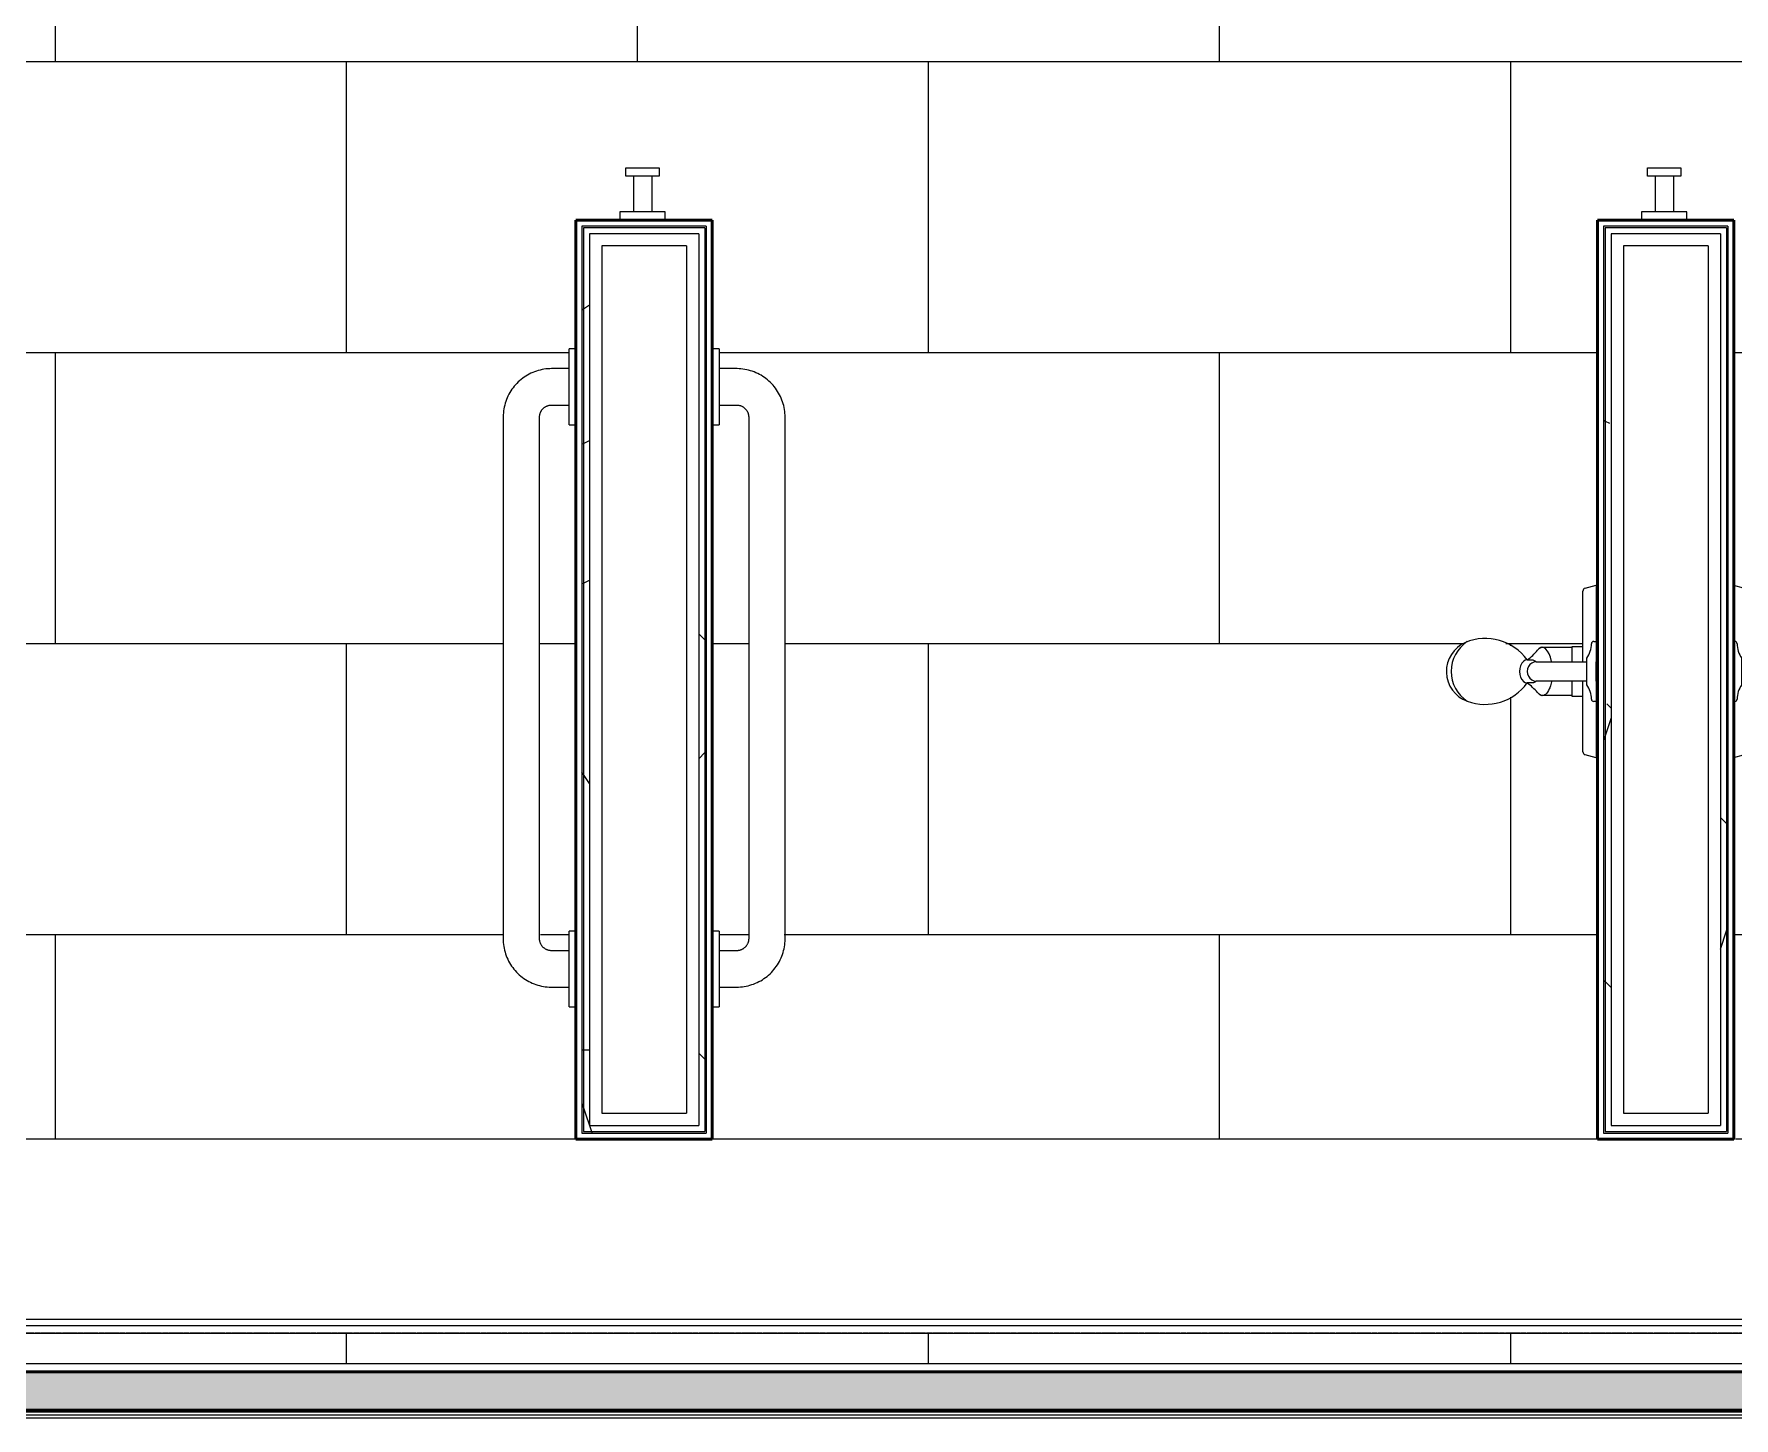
# Model space of a CAD drawing. Header units: inches. Extents: x 23906 to 26716, y -23130 to -20467.
# Drawn here: x 25578.8 to 25648.9, y -22798.8 to -22741.7 of the extents above; entities that cross this region are included whole.
import ezdxf

# ---------------------------------------------------------------- set-up
doc = ezdxf.new("R2010")
doc.units = ezdxf.units.IN
doc.header["$MEASUREMENT"] = 0
doc.linetypes.add('Grid Line 1_2_', pattern=[0.875, 0.5, -0.125, 0.125, -0.125])
for name, color, linetype, lineweight in [('A-FLOR', 192, 'Continuous', 13), ('A-FLOR-PATT', 8, 'Continuous', 13), ('A-GENM', 13, 'Continuous', 9), ('A-GLAZ-CWMG', 51, 'Continuous', 9), ('A-WALL', 113, 'Continuous', 13), ('A-WALL-PATT', 111, 'Continuous', 50), ('I-WALL', 2, 'Continuous', 13), ('L-SITE-WALL', 31, 'Continuous', 13), ('P-SANR-FIXT', 6, 'Continuous', 9), ('Q-SPCQ', 91, 'Continuous', 9), ('S-BEAM', 12, 'Continuous', 9), ('S-GRID', 1, 'Continuous', 9)]:
    doc.layers.add(name, color=color, linetype=linetype, lineweight=lineweight)
pattern_1 = [(296.565, (14.4, 8.64), (0.000499, 57.600217), [6.44, -122.358]), (33.69, (17.28, 2.88), (0.000345, 57.60007), [10.384, -197.296]), (33.69, (74.88, 2.88), (0.000345, 57.60007), [10.384, -197.296]), (33.69, (132.48, 2.88), (0.000345, 57.60007), [10.384, -197.296]), (116.565, (25.92, 8.64), (-0.000396, 57.59977), [6.44, -122.358]), (213.69, (23.04, 14.4), (0.000345, 57.60007), [10.384, -197.296]), (213.69, (80.64, 14.4), (0.000345, 57.60007), [10.384, -197.296]), (213.69, (138.24, 14.4), (0.000345, 57.60007), [10.384, -197.296]), (26.565, (37.44, 8.64), (0.0005, 57.60022), [12.88, -115.918]), (26.565, (95.04, 8.64), (0.0005, 57.60022), [12.88, -115.918]), (270, (48.96, 14.4), (57.6, 4e-15), [5.76, -51.84]), (225, (48.96, 8.64), (-4e-15, 57.599504), [8.146, -73.313]), (135, (43.2, 2.88), (4e-15, 57.599504), [8.146, -73.313]), (288.435, (25.92, 25.92), (0.000265, 57.599939), [9.107, -173.04]), (18.435, (28.8, 17.28), (0.000265, 57.59994), [9.107, -173.04]), (18.435, (86.4, 17.28), (0.000265, 57.59994), [9.107, -173.04]), (18.435, (144, 17.28), (0.000265, 57.59994), [9.107, -173.04]), (135, (37.44, 20.16), (4e-15, 57.599504), [8.146, -73.313]), (180, (31.68, 25.92), (-7e-15, -57.6), [5.76, -51.84]), (251.565, (11.52, 40.32), (-0.000265, 57.599939), [9.107, -173.04]), (315, (8.64, 31.68), (-4e-15, 57.599504), [8.146, -73.313]), (71.565, (14.4, 25.92), (-0.000265, 57.599939), [9.107, -173.04]), (135, (17.28, 34.56), (4e-15, 57.599504), [8.146, -73.313]), (225, (34.56, 40.32), (-4e-15, 57.599504), [8.146, -73.313]), (123.69, (28.8, 34.56), (0.000345, 57.600068), [10.384, -197.296]), (123.69, (86.4, 34.56), (0.000345, 57.600068), [10.384, -197.296]), (26.565, (23.04, 43.2), (0.0005, 57.60022), [6.44, -122.358]), (26.565, (80.64, 43.2), (0.0005, 57.60022), [6.44, -122.358]), (315, (28.8, 46.08), (-4e-15, 57.599504), [8.146, -73.313]), (213.69, (54.72, 54.72), (0.000345, 57.60007), [10.384, -197.296]), (213.69, (112.32, 54.72), (0.000345, 57.60007), [10.384, -197.296]), (213.69, (169.92, 54.72), (0.000345, 57.60007), [10.384, -197.296]), (296.565, (46.08, 48.96), (0.000499, 57.600217), [6.44, -122.358]), (45, (48.96, 43.2), (4e-15, 57.599504), [8.146, -73.313]), (90, (54.72, 48.96), (-57.6, 4e-15), [5.76, -51.84]), (213.69, (28.8, 57.6), (0.000345, 57.60007), [10.384, -197.296]), (213.69, (86.4, 57.6), (0.000345, 57.60007), [10.384, -197.296]), (213.69, (144, 57.6), (0.000345, 57.60007), [10.384, -197.296]), (315, (20.16, 51.84), (-4e-15, 57.599504), [4.073, -77.386]), (26.565, (23.04, 48.96), (0.0005, 57.60022), [6.44, -122.358]), (26.565, (80.64, 48.96), (0.0005, 57.60022), [6.44, -122.358]), (90, (28.8, 51.84), (-57.6, 4e-15), [5.76, -51.84]), (333.435, (5.76, 54.72), (-0.0005, 57.60022), [6.44, -122.358]), (333.435, (63.36, 54.72), (-0.0005, 57.60022), [6.44, -122.358]), (243.435, (11.52, 51.84), (0.000396, 57.59977), [6.44, -122.358]), (161.565, (8.64, 46.08), (-0.000265, 57.59994), [9.107, -173.04]), (161.565, (66.24, 46.08), (-0.000265, 57.59994), [9.107, -173.04]), (161.565, (123.84, 46.08), (-0.000265, 57.59994), [9.107, -173.04]), (45, (0, 48.96), (4e-15, 57.599504), [8.146, -73.313]), (26.565, (2.88, 0), (0.0005, 57.60022), [6.44, -122.358]), (26.565, (60.48, 0), (0.0005, 57.60022), [6.44, -122.358]), (116.565, (8.64, 2.88), (-0.000396, 57.59977), [6.44, -122.358]), (206.565, (5.76, 8.64), (0.0005, 57.60022), [6.44, -122.358]), (206.565, (63.36, 8.64), (0.0005, 57.60022), [6.44, -122.358]), (296.565, (0, 5.76), (0.000499, 57.600217), [6.44, -122.358]), (14.036, (43.2, 25.92), (0.000245, 57.59979), [11.875, -225.616]), (14.036, (100.8, 25.92), (0.000245, 57.59979), [11.875, -225.616]), (14.036, (158.4, 25.92), (0.000245, 57.59979), [11.875, -225.616]), (14.036, (216, 25.92), (0.000245, 57.59979), [11.875, -225.616]), (135, (54.72, 28.8), (4e-15, 57.599504), [8.146, -73.313]), (198.435, (48.96, 34.56), (0.000265, 57.59994), [9.107, -173.04]), (198.435, (106.56, 34.56), (0.000265, 57.59994), [9.107, -173.04]), (198.435, (164.16, 34.56), (0.000265, 57.59994), [9.107, -173.04]), (296.565, (40.32, 31.68), (0.000499, 57.600217), [6.44, -122.358]), (333.435, (2.88, 17.28), (-0.0005, 57.60022), [6.44, -122.358]), (333.435, (60.48, 17.28), (-0.0005, 57.60022), [6.44, -122.358]), (45, (8.64, 14.4), (4e-15, 57.599504), [4.073, -77.386]), (116.565, (11.52, 17.28), (-0.000396, 57.59977), [6.44, -122.358]), (225, (8.64, 23.04), (-4e-15, 57.599504), [8.146, -73.313])]

# ---------------------------------------------------------------- blocks, each defined once
blk = doc.blocks.new('817_Grab_Bars - 8170-001240-25748-Enlarged First Floor Plan _East_')
at = {"layer": 'Q-SPCQ', "color": 7}
for p, q in [((25395.89, -22754.797), (25395.609, -22754.797)), ((25395.609, -22756.359), (25395.609, -22754.797)), ((25395.609, -22755.609), (25394.89, -22755.609)), ((25395.609, -22757.922), (25395.609, -22756.359)), ((25394.89, -22757.109), (25395.609, -22757.109)), ((25392.89, -22757.609), (25392.89, -22779.109)), ((25394.39, -22779.109), (25394.39, -22757.609)), ((25395.609, -22757.922), (25395.89, -22757.922)), ((25395.89, -22778.797), (25395.609, -22778.797)), ((25395.609, -22780.359), (25395.609, -22778.797)), ((25395.609, -22779.609), (25394.89, -22779.609)), ((25395.609, -22781.922), (25395.609, -22780.359)), ((25394.89, -22781.109), (25395.609, -22781.109)), ((25395.609, -22781.922), (25395.89, -22781.922))]:
    blk.add_line(p, q, dxfattribs=at)
at = {"layer": 'Q-SPCQ', "color": 7, "flags": 128}
for points in [[(25394.89, -22755.609), (25394.81, -22755.611), (25394.73, -22755.616), (25394.651, -22755.624), (25394.572, -22755.635), (25394.493, -22755.649), (25394.415, -22755.667), (25394.338, -22755.687), (25394.261, -22755.711), (25394.186, -22755.738), (25394.111, -22755.767), (25394.038, -22755.8), (25393.967, -22755.835), (25393.896, -22755.874), (25393.828, -22755.915), (25393.761, -22755.959), (25393.696, -22756.005), (25393.633, -22756.054), (25393.571, -22756.106), (25393.512, -22756.16), (25393.456, -22756.216), (25393.401, -22756.275), (25393.349, -22756.335), (25393.299, -22756.398), (25393.252, -22756.462), (25393.207, -22756.529), (25393.165, -22756.597), (25393.126, -22756.667), (25393.09, -22756.738), (25393.057, -22756.811), (25393.026, -22756.885), (25392.999, -22756.96), (25392.974, -22757.036), (25392.953, -22757.113), (25392.934, -22757.191), (25392.919, -22757.27), (25392.907, -22757.349), (25392.898, -22757.428), (25392.893, -22757.508), (25392.89, -22757.588), (25392.89, -22757.609)], [(25394.39, -22757.609), (25394.391, -22757.589), (25394.392, -22757.569), (25394.394, -22757.55), (25394.397, -22757.53), (25394.4, -22757.51), (25394.405, -22757.491), (25394.41, -22757.471), (25394.416, -22757.452), (25394.422, -22757.433), (25394.43, -22757.415), (25394.438, -22757.396), (25394.447, -22757.379), (25394.456, -22757.361), (25394.467, -22757.344), (25394.478, -22757.327), (25394.489, -22757.311), (25394.501, -22757.295), (25394.514, -22757.28), (25394.528, -22757.265), (25394.542, -22757.251), (25394.556, -22757.237), (25394.572, -22757.224), (25394.587, -22757.212), (25394.603, -22757.2), (25394.62, -22757.189), (25394.637, -22757.178), (25394.655, -22757.168), (25394.672, -22757.159), (25394.691, -22757.151), (25394.709, -22757.143), (25394.728, -22757.137), (25394.747, -22757.13), (25394.766, -22757.125), (25394.786, -22757.121), (25394.805, -22757.117), (25394.825, -22757.114), (25394.845, -22757.112), (25394.865, -22757.11), (25394.885, -22757.109), (25394.89, -22757.109)], [(25392.89, -22779.109), (25392.892, -22779.189), (25392.897, -22779.269), (25392.905, -22779.349), (25392.916, -22779.428), (25392.93, -22779.507), (25392.948, -22779.585), (25392.968, -22779.662), (25392.992, -22779.739), (25393.018, -22779.814), (25393.048, -22779.888), (25393.081, -22779.961), (25393.116, -22780.033), (25393.155, -22780.103), (25393.196, -22780.172), (25393.24, -22780.239), (25393.286, -22780.304), (25393.335, -22780.367), (25393.387, -22780.428), (25393.441, -22780.487), (25393.497, -22780.544), (25393.555, -22780.599), (25393.616, -22780.651), (25393.679, -22780.701), (25393.743, -22780.748), (25393.81, -22780.792), (25393.878, -22780.834), (25393.948, -22780.873), (25394.019, -22780.91), (25394.092, -22780.943), (25394.166, -22780.974), (25394.241, -22781.001), (25394.317, -22781.025), (25394.394, -22781.047), (25394.472, -22781.065), (25394.55, -22781.08), (25394.629, -22781.092), (25394.709, -22781.101), (25394.789, -22781.107), (25394.869, -22781.109), (25394.89, -22781.109)], [(25394.89, -22779.609), (25394.87, -22779.609), (25394.85, -22779.608), (25394.83, -22779.606), (25394.811, -22779.603), (25394.791, -22779.599), (25394.771, -22779.595), (25394.752, -22779.59), (25394.733, -22779.584), (25394.714, -22779.577), (25394.696, -22779.57), (25394.677, -22779.562), (25394.659, -22779.553), (25394.642, -22779.543), (25394.625, -22779.533), (25394.608, -22779.522), (25394.592, -22779.51), (25394.576, -22779.498), (25394.561, -22779.485), (25394.546, -22779.472), (25394.532, -22779.458), (25394.518, -22779.443), (25394.505, -22779.428), (25394.492, -22779.412), (25394.481, -22779.396), (25394.469, -22779.38), (25394.459, -22779.363), (25394.449, -22779.345), (25394.44, -22779.327), (25394.432, -22779.309), (25394.424, -22779.291), (25394.417, -22779.272), (25394.411, -22779.253), (25394.406, -22779.234), (25394.401, -22779.214), (25394.398, -22779.194), (25394.394, -22779.175), (25394.392, -22779.155), (25394.391, -22779.135), (25394.39, -22779.115), (25394.39, -22779.109)]]:
    blk.add_lwpolyline(points, dxfattribs=at)
blk = doc.blocks.new('Robe_hook_5552 - Robe_hook_5552-134757-Enlarged First Floor Plan _East_')
at = {"layer": 'A-GENM', "color": 7}
for p, q in [((-0.937, 0), (-0.937, -0.35)), ((-0.937, -0.35), (0.938, -0.35)), ((-0.375, -1.813), (-0.375, -0.35)), ((0.375, -1.813), (0.375, -0.35)), ((0.938, -0.35), (0.938, 0)), ((-0.688, -2.163), (-0.688, -1.813)), ((-0.688, -1.813), (0.688, -1.813)), ((0.688, -1.813), (0.688, -2.163)), ((0.688, -2.163), (-0.688, -2.163))]:
    blk.add_line(p, q, dxfattribs=at)
blk = doc.blocks.new('Plate - 1_2X6-187841-Enlarged First Floor Plan _East_')
at = {"layer": 'S-BEAM', "color": 7}
for p, q in [((74.25, 0.125), (-75.063, 0.125)), ((-75.063, -0.125), (74.25, -0.125))]:
    blk.add_line(p, q, dxfattribs=at)
blk = doc.blocks.new('Shower-Unit-Zurn-Z7301-SS-MT-DV2P-HW - Z7301-SS-MT-DV2P-HW-253514-Enlarged First Floor Plan _East_')
at = {"layer": 'P-SANR-FIXT', "color": 7}
for p, q in [((-0.476, 2.643), (-0.476, 2.836)), ((0.476, 2.836), (0.476, 2.643)), ((-0.995, 0.99), (-0.995, 2.232)), ((-0.4, 0.38), (-0.4, 2.464)), ((0.4, 2.464), (0.4, 0.38)), ((0.995, 2.232), (0.995, 0.99)), ((-1.029, 0.99), (-0.995, 0.99)), ((-1.029, 0.54), (-1.029, 0.99)), ((-0.995, 0.99), (-0.4, 0.99)), ((0.4, 0.99), (0.995, 0.99)), ((0.995, 0.99), (1.029, 0.99)), ((1.029, 0.99), (1.029, 0.54)), ((-3.562, 0), (-3.434, 0.449)), ((-1.238, 0), (-3.562, 0)), ((-3.313, 0.54), (-1.029, 0.54)), ((-1.238, 0), (-1.238, 0.096)), ((-1.029, 0.54), (-0.4, 0.54)), ((-0.937, -0.062), (-0.937, 0)), ((-0.55, 0.38), (-0.4, 0.38)), ((-0.4, 0.38), (0.4, 0.38)), ((0.4, 0.54), (1.029, 0.54)), ((0.4, 0.38), (0.55, 0.38)), ((0.935, 0), (0.935, -0.062)), ((1.029, 0.54), (3.313, 0.54)), ((1.238, 0.096), (1.238, 0)), ((3.563, 0), (1.238, 0)), ((3.434, 0.449), (3.563, 0)), ((-0.4, 0), (-1.238, 0)), ((-0.4, -0.062), (-0.4, 0)), ((-0.4, 0), (0.4, 0)), ((0.4, 0), (0.4, -0.062)), ((1.238, 0), (0.4, 0))]:
    blk.add_line(p, q, dxfattribs=at)
for centre, radius, start, end in [((0.001, 4.862), 1.308, 23.58191, 159.98246), ((0, 4.514), 1.463, 32.9208, 147.0792), ((0.793, 4.573), 2.151, 159.98246, 233.84657), ((-0.793, 4.573), 2.151, 306.15343, 22.17392), ((-2.256, 4.093), 2.175, 309.50274, 324.82002), ((2.256, 4.093), 2.175, 215.18587, 230.49726), ((-0.625, 2.115), 0.388, 129.50274, 162.49726), ((0.625, 2.115), 0.388, 17.50274, 50.49726), ((-3.313, 0.415), 0.125, 90, 164), ((-1.144, 0.096), 0.0945, 90, 180), ((-1.144, 1.213), 1.023, 270, 305.478), ((1.144, 1.213), 1.023, 234.522, 270), ((1.144, 0.096), 0.0945, 0, 90), ((3.313, 0.415), 0.125, 16, 90)]:
    blk.add_arc(centre, radius, start, end, dxfattribs=at)
for centre, major_axis, ratio, start_param, end_param in [((0, 2.836), (0.476, 0), 0.662364, 0, 3.141593), ((0, 2.464), (0.4, 0), 0.941821, 0, 3.141593), ((-0.108, 2.147), (1.109, 0.077), 0.351489, 5.17721, 6.593422)]:
    blk.add_ellipse(centre, major_axis=major_axis, ratio=ratio, start_param=start_param, end_param=end_param, dxfattribs=at)
blk.add_open_spline([(-0.422, 1.833), (-0.464, 1.842), (-0.571, 1.869), (-0.785, 1.949), (-0.96, 2.075), (-1.018, 2.222), (-0.979, 2.302), (-0.941, 2.34)], degree=3, knots=[0.0572746, 0.0572746, 0.0572746, 0.0572746, 0.1428571, 0.2857143, 0.5714286, 0.7857143, 1, 1, 1, 1], dxfattribs=at)
for points in [[(-0.4, 2.464), (-0.417, 2.482), (-0.444, 2.519), (-0.47, 2.58), (-0.476, 2.621), (-0.476, 2.643)], [(0.476, 2.643), (0.476, 2.621), (0.47, 2.58), (0.444, 2.519), (0.417, 2.482), (0.4, 2.464)]]:
    blk.add_open_spline(points, degree=3, dxfattribs=at)
blk = doc.blocks.new('Shower-Unit-Zurn-Z7301-SS-MT-DV2P-HW - Z7301-SS-MT-DV2P-HW-253545-Enlarged First Floor Plan _East_')
at = {"layer": 'P-SANR-FIXT', "color": 7}
for p, q in [((-3.545, -0.062), (-3.434, -0.449)), ((-3.313, -0.54), (-1.029, -0.54)), ((-1.029, -0.54), (-0.4, -0.54)), ((-1.029, -0.54), (-1.029, -0.99)), ((-0.55, -0.38), (-0.4, -0.38)), ((-0.4, -0.38), (-0.4, -2.464)), ((-0.4, -0.38), (0.4, -0.38)), ((0.4, -2.464), (0.4, -0.38)), ((0.4, -0.38), (0.55, -0.38)), ((0.4, -0.54), (1.029, -0.54)), ((1.029, -0.99), (1.029, -0.54)), ((1.029, -0.54), (3.313, -0.54)), ((3.434, -0.449), (3.545, -0.062)), ((-1.029, -0.99), (-0.995, -0.99)), ((-0.995, -0.99), (-0.4, -0.99)), ((-0.995, -0.99), (-0.995, -2.232)), ((0.4, -0.99), (0.995, -0.99)), ((0.995, -2.232), (0.995, -0.99)), ((0.995, -0.99), (1.029, -0.99)), ((-0.476, -2.643), (-0.476, -2.836)), ((0.476, -2.836), (0.476, -2.643))]:
    blk.add_line(p, q, dxfattribs=at)
for centre, radius, start, end in [((-3.313, -0.415), 0.125, 196, 270), ((-1.144, -0.096), 0.0945, 180, 270), ((-1.144, -1.213), 1.023, 54.522, 90), ((1.144, -1.213), 1.023, 90, 125.478), ((1.144, -0.096), 0.0945, 270, 0), ((3.313, -0.415), 0.125, 270, 344), ((-0.625, -2.115), 0.388, 197.50274, 230.49726), ((-2.256, -4.093), 2.175, 35.17998, 50.49726), ((2.256, -4.093), 2.175, 129.50274, 144.81413), ((0.625, -2.115), 0.388, 309.50274, 342.49726), ((0.793, -4.573), 2.151, 126.15343, 200.01754), ((-0.793, -4.573), 2.151, 337.82608, 53.84657), ((0.001, -4.862), 1.308, 200.01754, 336.41809), ((0, -4.514), 1.463, 212.9208, 327.0792)]:
    blk.add_arc(centre, radius, start, end, dxfattribs=at)
for centre, major_axis, ratio, start_param, end_param in [((-0.108, -2.147), (-1.109, 0.077), 0.351489, 2.831356, 4.247568), ((0, -2.464), (-0.4, 0), 0.941821, 0, 3.141593), ((0, -2.836), (-0.476, 0), 0.662364, 0, 3.141593)]:
    blk.add_ellipse(centre, major_axis=major_axis, ratio=ratio, start_param=start_param, end_param=end_param, dxfattribs=at)
blk.add_open_spline([(-0.422, -1.833), (-0.464, -1.842), (-0.571, -1.869), (-0.785, -1.949), (-0.96, -2.075), (-1.018, -2.222), (-0.979, -2.302), (-0.941, -2.34)], degree=3, knots=[0.0572746, 0.0572746, 0.0572746, 0.0572746, 0.1428571, 0.2857143, 0.5714286, 0.7857143, 1, 1, 1, 1], dxfattribs=at)
for points in [[(-0.4, -2.464), (-0.417, -2.482), (-0.444, -2.519), (-0.47, -2.58), (-0.476, -2.621), (-0.476, -2.643)], [(0.476, -2.643), (0.476, -2.621), (0.47, -2.58), (0.444, -2.519), (0.417, -2.482), (0.4, -2.464)]]:
    blk.add_open_spline(points, degree=3, dxfattribs=at)
blk = doc.blocks.new('Locker Rooms and Restrooms_rvt-1-Enlarged First Floor Plan _East_')
at = {"layer": 'A-FLOR-PATT', "lineweight": 9}
h = blk.add_hatch(dxfattribs=at)
h.set_pattern_fill('FP_23', color=27, style=0, pattern_type=2)
h.set_pattern_definition([(0, (25627.648, -22754.903), (-48, 23.999), [48, 0, 0, 0]), (90, (25651.65, -22766.9), (-48, 3e-15), [11.999, -11.999]), (90, (25639.65, -22754.903), (-48, 3e-15), [11.999, -11.999]), (90, (25663.65, -22754.903), (-48, 3e-15), [11.999, -11.999]), (0, (25627.648, -22742.903), (-48, 23.999), [48, 0, 0, 0]), (90, (25675.65, -22766.9), (-48, 3e-15), [11.999, -11.999])])
h.paths.add_polyline_path([(25672.828, -22796.906), (25672.89, -22796.906), (25672.89, -22796.552), (25671.828, -22796.552), (25671.828, -22795.303), (25522.515, -22795.303), (25522.515, -22796.552), (25669.268, -22796.552), (25669.268, -22796.906), (25672.39, -22796.906)], flags=0)
h.paths.add_polyline_path([(25521.453, -22796.552), (25521.453, -22795.303), (25521.39, -22795.303), (25521.39, -22796.552)], flags=0)
h.paths.add_polyline_path([(25672.14, -22796.302), (25672.14, -22796.239), (25672.139, -22796.302)], flags=0)
h.paths.add_polyline_path([(25735.306, -22781.615), (25735.252, -22781.636), (25735.286, -22781.727)], flags=0)
h.paths.add_polyline_path([(25735.397, -22781.818), (25735.342, -22781.851), (25735.409, -22781.833)], flags=0)
h.paths.add_polyline_path([(25735.578, -22781.887), (25735.521, -22781.927), (25735.578, -22781.907)], flags=0)
h.paths.add_polyline_path([(25734.296, -22752.829), (25734.414, -22752.829), (25734.377, -22752.813)], flags=0)
h.paths.add_polyline_path([(25735.578, -22755.094), (25735.557, -22755.04), (25735.466, -22755.074)], flags=0)
h.paths.add_polyline_path([(25735.375, -22755.185), (25735.306, -22755.365), (25735.313, -22755.233), (25735.36, -22755.197)], flags=0)
h.paths.add_polyline_path([(25639.306, -22787.303), (25643.265, -22787.303), (25643.265, -22768.958), (25643.203, -22768.958), (25643.203, -22771.584), (25642.753, -22771.455), (25642.663, -22771.335), (25642.663, -22769.051), (25640.971, -22769.017), (25640.739, -22768.843), (25640.358, -22768.506), (25639.889, -22768.958), (25639.515, -22769.189), (25638.986, -22769.35), (25638.275, -22769.335), (25637.818, -22769.212), (25637.55, -22769.053), (25637.327, -22768.834), (25637.161, -22768.565), (25637.061, -22768.242), (25637.034, -22768.062), (25637.08, -22767.696), (25637.198, -22767.399), (25637.38, -22767.144), (25637.616, -22766.941), (25637.893, -22766.801), (25638.433, -22766.684), (25638.748, -22766.667), (25639.306, -22766.782), (25639.803, -22767.026), (25640.175, -22767.336), (25640.366, -22767.531), (25640.517, -22767.424), (25640.971, -22767.026), (25642.663, -22766.993), (25642.663, -22764.708), (25642.753, -22764.588), (25643.203, -22764.459), (25643.203, -22767.087), (25643.265, -22767.087), (25643.265, -22749.416), (25648.89, -22749.416), (25648.89, -22764.477), (25649.277, -22764.588), (25649.368, -22764.708), (25649.368, -22766.993), (25651.06, -22767.026), (25651.292, -22767.2), (25651.672, -22767.537), (25652.045, -22767.153), (25652.516, -22766.867), (25652.814, -22766.745), (25653.282, -22766.667), (25653.756, -22766.693), (25654.213, -22766.823), (25654.529, -22767.026), (25654.704, -22767.196), (25654.925, -22767.622), (25654.969, -22767.752), (25654.969, -22768.242), (25654.928, -22768.422), (25654.833, -22768.656), (25654.523, -22769.017), (25654.414, -22769.11), (25654.137, -22769.25), (25653.597, -22769.371), (25653.045, -22769.35), (25652.374, -22769.102), (25651.985, -22768.835), (25651.664, -22768.512), (25651.513, -22768.619), (25651.06, -22769.017), (25649.368, -22769.051), (25649.368, -22771.335), (25649.277, -22771.455), (25648.89, -22771.584), (25648.89, -22787.303), (25671.828, -22787.303), (25671.828, -22785.49), (25685.39, -22785.49), (25685.39, -22780.147), (25685.109, -22780.147), (25685.109, -22779.334), (25684.164, -22779.292), (25683.565, -22779.135), (25683.245, -22778.946), (25682.892, -22778.64), (25682.687, -22778.338), (25682.526, -22778.019), (25682.39, -22777.321), (25682.432, -22755.608), (25682.589, -22755.009), (25682.773, -22754.695), (25683.084, -22754.335), (25683.395, -22754.126), (25683.79, -22753.952), (25684.39, -22753.834), (25685.109, -22753.803), (25685.109, -22753.022), (25685.39, -22753.022), (25685.39, -22749.49), (25697.39, -22749.49), (25697.39, -22776.163), (25697.568, -22776.163), (25697.568, -22777.156), (25698.802, -22777.156), (25698.802, -22772.322), (25698.365, -22772.027), (25698, -22771.646), (25697.724, -22771.196), (25697.531, -22770.544), (25697.486, -22770.175), (25697.485, -22769.499), (25697.396, -22769.499), (25697.396, -22766.499), (25697.485, -22766.499), (25697.485, -22765.832), (25697.543, -22765.304), (25697.714, -22764.802), (25697.991, -22764.349), (25698.359, -22763.967), (25698.802, -22763.675), (25698.802, -22758.699), (25697.568, -22758.699), (25697.568, -22759.69), (25697.39, -22759.69), (25697.39, -22756.705), (25697.568, -22756.705), (25697.568, -22757.698), (25698.802, -22757.698), (25698.836, -22751.615), (25699.052, -22751.49), (25712.458, -22751.524), (25712.698, -22751.624), (25712.905, -22751.783), (25713.064, -22751.989), (25713.163, -22752.23), (25713.197, -22752.488), (25713.217, -22770.696), (25713.37, -22770.961), (25713.634, -22771.113), (25713.787, -22771.133), (25718.901, -22771.167), (25719.141, -22771.267), (25719.348, -22771.425), (25719.507, -22771.632), (25719.606, -22771.873), (25719.64, -22772.131), (25719.64, -22782.769), (25719.703, -22782.74), (25733.104, -22782.779), (25733.492, -22782.865), (25733.831, -22783.072), (25733.943, -22783.146), (25734.031, -22783.229), (25734.27, -22783.569), (25734.402, -22783.986), (25734.453, -22784.584), (25734.453, -22785.24), (25735.328, -22785.24), (25735.328, -22785.49), (25736.828, -22785.49), (25736.828, -22785.74), (25737.078, -22785.74), (25737.078, -22785.803), (25737.14, -22785.803), (25737.14, -22786.053), (25737.265, -22786.053), (25737.265, -22768.427), (25736.828, -22768.427), (25736.828, -22772.24), (25736.453, -22772.24), (25736.453, -22771.99), (25735.703, -22771.99), (25735.703, -22768.662), (25735.501, -22768.486), (25735.328, -22768.486), (25735.356, -22781.727), (25735.417, -22781.825), (25735.578, -22781.865), (25736.578, -22781.865), (25736.578, -22780.99), (25736.828, -22780.99), (25736.828, -22783.99), (25736.578, -22783.99), (25736.578, -22783.115), (25735.427, -22783.076), (25735.032, -22782.987), (25734.7, -22782.784), (25734.588, -22782.709), (25734.496, -22782.623), (25734.258, -22782.278), (25734.129, -22781.87), (25734.078, -22781.615), (25734.078, -22768.042), (25733.983, -22767.975), (25733.61, -22768.367), (25733.328, -22768.542), (25733.328, -22768.74), (25732.842, -22768.749), (25732.611, -22768.819), (25731.9, -22768.804), (25731.443, -22768.68), (25731.175, -22768.522), (25730.952, -22768.303), (25730.786, -22768.034), (25730.686, -22767.711), (25730.659, -22767.53), (25730.705, -22767.164), (25730.823, -22766.868), (25731.005, -22766.613), (25731.241, -22766.41), (25731.518, -22766.27), (25732.058, -22766.153), (25732.373, -22766.135), (25733.14, -22766.24), (25733.328, -22766.24), (25733.328, -22766.425), (25733.8, -22766.805), (25733.991, -22767), (25734.078, -22766.893), (25734.078, -22759.766), (25732.601, -22760.09), (25731.978, -22760.101), (25731.289, -22760.038), (25730.406, -22759.843), (25730.068, -22759.968), (25729.672, -22760.203), (25729.237, -22760.356), (25728.78, -22760.422), (25728.445, -22760.656), (25728.066, -22760.813), (25727.663, -22760.882), (25727.296, -22760.871), (25726.937, -22760.793), (25726.63, -22760.579), (25726.51, -22760.435), (25726.35, -22760.142), (25726.256, -22759.822), (25726.23, -22759.49), (25726.256, -22759.158), (25726.35, -22758.839), (25726.63, -22758.401), (25726.937, -22758.187), (25727.296, -22758.109), (25727.663, -22758.098), (25728.066, -22758.168), (25728.445, -22758.324), (25728.78, -22758.559), (25729.237, -22758.624), (25729.672, -22758.778), (25730.068, -22759.013), (25730.406, -22759.137), (25730.619, -22759.119), (25731.289, -22758.943), (25732.043, -22758.881), (25732.601, -22758.891), (25733.32, -22759.052), (25733.422, -22759.115), (25733.643, -22759.12), (25734.078, -22759.215), (25734.117, -22755.214), (25734.203, -22754.826), (25734.409, -22754.487), (25734.484, -22754.375), (25734.57, -22754.284), (25734.636, -22754.222), (25734.284, -22754.152), (25734.098, -22754.011), (25734.07, -22753.941), (25733.98, -22753.89), (25733.884, -22753.614), (25733.844, -22753.614), (25733.846, -22753.354), (25733.901, -22753.245), (25734.05, -22752.991), (25734.276, -22752.841), (25734.47, -22752.757), (25734.522, -22752.783), (25735.246, -22752.74), (25735.828, -22752.74), (25736.546, -22752.709), (25736.546, -22751.928), (25736.828, -22751.928), (25736.828, -22755.99), (25736.578, -22755.99), (25736.578, -22755.115), (25735.466, -22755.144), (25735.36, -22755.159), (25735.328, -22755.161), (25735.266, -22755.365), (25735.328, -22755.365), (25735.328, -22757.99), (25735.463, -22757.99), (25735.328, -22758.757), (25735.328, -22759.115), (25736.453, -22759.115), (25736.453, -22758.74), (25736.828, -22758.74), (25736.828, -22760.24), (25736.453, -22760.24), (25736.453, -22759.865), (25736.203, -22759.865), (25736.203, -22765.99), (25736.288, -22765.99), (25736.288, -22764.177), (25736.378, -22764.057), (25736.828, -22763.928), (25736.828, -22766.556), (25737.265, -22766.556), (25737.265, -22738.803), (25522.515, -22738.803), (25522.515, -22754.797), (25522.796, -22754.797), (25522.796, -22755.609), (25523.742, -22755.652), (25524.34, -22755.808), (25524.631, -22755.975), (25525.014, -22756.303), (25525.218, -22756.606), (25525.38, -22756.924), (25525.515, -22757.609), (25525.473, -22779.336), (25525.316, -22779.935), (25525.132, -22780.248), (25524.822, -22780.608), (25524.511, -22780.817), (25524.105, -22780.994), (25523.515, -22781.109), (25522.796, -22781.141), (25522.796, -22781.922), (25522.515, -22781.922), (25522.515, -22787.303), (25559.015, -22787.303), (25559.015, -22769.296), (25558.953, -22769.296), (25558.953, -22771.922), (25558.503, -22771.793), (25558.413, -22771.673), (25558.413, -22769.388), (25556.721, -22769.355), (25556.489, -22769.181), (25556.108, -22768.844), (25555.639, -22769.296), (25555.265, -22769.527), (25554.736, -22769.688), (25554.025, -22769.673), (25553.568, -22769.549), (25553.3, -22769.391), (25553.077, -22769.172), (25552.911, -22768.903), (25552.811, -22768.58), (25552.784, -22768.4), (25552.83, -22768.033), (25552.948, -22767.737), (25553.13, -22767.482), (25553.366, -22767.279), (25553.643, -22767.139), (25554.183, -22767.022), (25554.498, -22767.005), (25555.059, -22767.121), (25555.553, -22767.364), (25555.925, -22767.674), (25556.116, -22767.869), (25556.267, -22767.762), (25556.721, -22767.364), (25558.413, -22767.33), (25558.413, -22765.046), (25558.503, -22764.926), (25558.953, -22764.797), (25558.953, -22767.425), (25559.015, -22767.425), (25559.015, -22749.416), (25564.64, -22749.416), (25564.64, -22764.477), (25565.027, -22764.588), (25565.118, -22764.708), (25565.118, -22766.993), (25566.81, -22767.026), (25567.042, -22767.2), (25567.422, -22767.537), (25567.795, -22767.153), (25568.266, -22766.867), (25568.564, -22766.745), (25569.032, -22766.667), (25569.506, -22766.693), (25569.963, -22766.823), (25570.279, -22767.026), (25570.454, -22767.196), (25570.675, -22767.622), (25570.719, -22767.752), (25570.719, -22768.242), (25570.678, -22768.422), (25570.583, -22768.656), (25570.273, -22769.017), (25570.164, -22769.11), (25569.887, -22769.25), (25569.347, -22769.371), (25568.795, -22769.35), (25568.124, -22769.102), (25567.735, -22768.835), (25567.414, -22768.512), (25567.263, -22768.619), (25566.81, -22769.017), (25565.118, -22769.051), (25565.118, -22771.335), (25565.027, -22771.455), (25564.64, -22771.584), (25564.64, -22787.303), (25601.14, -22787.303), (25601.14, -22781.85), (25600.859, -22781.85), (25600.859, -22781.037), (25599.914, -22780.995), (25599.315, -22780.838), (25599.025, -22780.671), (25598.642, -22780.344), (25598.437, -22780.041), (25598.276, -22779.723), (25598.14, -22779.037), (25598.182, -22757.311), (25598.339, -22756.712), (25598.523, -22756.398), (25598.834, -22756.039), (25599.145, -22755.829), (25599.54, -22755.655), (25600.14, -22755.537), (25600.859, -22755.506), (25600.859, -22754.725), (25601.14, -22754.725), (25601.14, -22749.416), (25606.765, -22749.416), (25606.765, -22754.725), (25607.046, -22754.725), (25607.046, -22755.537), (25607.992, -22755.579), (25608.59, -22755.736), (25608.881, -22755.903), (25609.264, -22756.231), (25609.468, -22756.534), (25609.63, -22756.852), (25609.765, -22757.537), (25609.723, -22779.263), (25609.566, -22779.862), (25609.382, -22780.176), (25609.072, -22780.536), (25608.761, -22780.745), (25608.366, -22780.919), (25607.765, -22781.037), (25607.046, -22781.068), (25607.046, -22781.85), (25606.765, -22781.85), (25606.765, -22787.303), (25622.457, -22787.303)], flags=0)
h.paths.add_polyline_path([(25521.39, -22787.303), (25521.453, -22787.303), (25521.453, -22738.803), (25521.39, -22738.803), (25521.39, -22782.163)], flags=0)
h.paths.add_polyline_path([(25559.328, -22787.166), (25559.328, -22787.104), (25559.265, -22787.166)], flags=0)
h.paths.add_polyline_path([(25564.328, -22787.166), (25564.387, -22787.163), (25564.328, -22787.104)], flags=0)
h.paths.add_polyline_path([(25643.515, -22787.053), (25643.578, -22787.053), (25643.578, -22786.99)], flags=0)
h.paths.add_polyline_path([(25648.578, -22787.053), (25648.637, -22787.05), (25648.578, -22786.99)], flags=0)
h.paths.add_polyline_path([(25606.515, -22787.053), (25606.453, -22786.99), (25606.453, -22787.053)], flags=0)
h.paths.add_polyline_path([(25601.39, -22787.053), (25601.453, -22787.053), (25601.453, -22786.99)], flags=0)
h.paths.add_polyline_path([(25691.737, -22786.553), (25692.828, -22786.553), (25692.828, -22779.236), (25692.226, -22779.236), (25691.737, -22779.439), (25691.535, -22779.928), (25691.535, -22786.178), (25691.69, -22786.553)], flags=0)
h.paths.add_polyline_path([(25689.953, -22786.553), (25691.09, -22786.553), (25691.246, -22786.178), (25691.246, -22779.928), (25691.043, -22779.439), (25690.554, -22779.236), (25689.953, -22779.236), (25689.953, -22786.178)], flags=0)
h.paths.add_polyline_path([(25697.14, -22785.803), (25697.109, -22785.772), (25697.078, -22785.803)], flags=0)
h.paths.add_polyline_path([(25685.64, -22785.803), (25685.671, -22785.772), (25685.64, -22785.74)], flags=0)
h.paths.add_polyline_path([(25672.14, -22785.803), (25672.14, -22785.74), (25672.093, -22785.756)], flags=0)
h.paths.add_polyline_path([(25733.224, -22784.24), (25733.278, -22784.219), (25733.244, -22784.129)], flags=0)
h.paths.add_polyline_path([(25733.133, -22784.038), (25733.189, -22784.004), (25733.121, -22784.022)], flags=0)
h.paths.add_polyline_path([(25732.953, -22783.969), (25733.031, -22783.936), (25732.953, -22783.949)], flags=0)
h.paths.add_polyline_path([(25719.703, -22783.969), (25719.682, -22783.915), (25719.64, -22783.958)], flags=0)
h.paths.add_polyline_path([(25719.5, -22784.06), (25719.417, -22784.158), (25719.438, -22784.108), (25719.485, -22784.072)], flags=0)
h.paths.add_polyline_path([(25723.553, -22785.49), (25732.328, -22785.49), (25732.328, -22785.24), (25733.203, -22785.24), (25733.174, -22784.129), (25733.114, -22784.031), (25732.953, -22783.99), (25719.591, -22784.019), (25719.411, -22784.129), (25719.411, -22784.24), (25719.453, -22784.24), (25719.453, -22785.24), (25720.328, -22785.24), (25720.328, -22785.49)], flags=0)
h.paths.add_polyline_path([(25717.328, -22785.49), (25717.328, -22785.24), (25718.203, -22785.24), (25718.203, -22784.49), (25699.052, -22784.49), (25698.811, -22784.305), (25698.802, -22784.241), (25698.802, -22778.156), (25697.568, -22778.156), (25697.568, -22779.148), (25697.39, -22779.148), (25697.39, -22785.49), (25715.128, -22785.49)], flags=0)
h.paths.add_polyline_path([(25524.015, -22779.109), (25523.977, -22757.385), (25523.761, -22757.164), (25523.515, -22757.109), (25522.796, -22757.141), (25522.796, -22757.922), (25522.515, -22757.955), (25522.515, -22778.797), (25522.796, -22778.797), (25522.796, -22779.609), (25523.608, -22779.571), (25523.884, -22779.426), (25524.009, -22779.124)], flags=0)
h.paths.add_polyline_path([(25608.265, -22779.037), (25608.227, -22757.312), (25608.011, -22757.092), (25607.765, -22757.037), (25607.046, -22757.068), (25607.046, -22757.85), (25606.765, -22757.85), (25606.765, -22778.725), (25607.046, -22778.725), (25607.046, -22779.537), (25607.858, -22779.499), (25608.134, -22779.353), (25608.259, -22779.052)], flags=0)
h.paths.add_polyline_path([(25600.14, -22779.563), (25600.14, -22779.537), (25600.859, -22779.506), (25600.859, -22778.725), (25601.14, -22778.725), (25601.14, -22757.85), (25600.859, -22757.85), (25600.859, -22757.037), (25600.048, -22757.075), (25599.771, -22757.221), (25599.64, -22757.64), (25599.679, -22779.262), (25599.894, -22779.482), (25600.062, -22779.537)], flags=0)
h.paths.add_polyline_path([(25599.787, -22779.391), (25599.679, -22779.262), (25599.679, -22779.13), (25599.752, -22779.308)], flags=0)
h.paths.add_polyline_path([(25600.14, -22779.537), (25599.824, -22779.439), (25599.846, -22779.415), (25600.125, -22779.531)], flags=0)
h.paths.add_polyline_path([(25692.226, -22778.803), (25692.828, -22778.803), (25692.828, -22750.553), (25689.953, -22750.553), (25689.953, -22778.803), (25690.554, -22778.803)], flags=0)
h.paths.add_polyline_path([(25684.39, -22777.86), (25684.39, -22777.834), (25685.109, -22777.803), (25685.109, -22777.022), (25685.39, -22777.022), (25685.39, -22756.147), (25685.109, -22756.147), (25685.109, -22755.334), (25684.298, -22755.372), (25684.021, -22755.518), (25683.89, -22755.937), (25683.929, -22777.559), (25684.144, -22777.779), (25684.312, -22777.834)], flags=0)
h.paths.add_polyline_path([(25684.037, -22777.688), (25683.929, -22777.559), (25683.929, -22777.427), (25684.002, -22777.605)], flags=0)
h.paths.add_polyline_path([(25684.39, -22777.834), (25684.074, -22777.736), (25684.096, -22777.712), (25684.375, -22777.828)], flags=0)
h.paths.add_polyline_path([(25736.453, -22770.99), (25736.438, -22770.941), (25736.378, -22770.924), (25736.288, -22770.804), (25736.288, -22768.99), (25736.203, -22768.99), (25736.203, -22770.99), (25736.428, -22770.99)], flags=0)
h.paths.add_polyline_path([(25735.328, -22766.495), (25735.501, -22766.495), (25735.703, -22766.318), (25735.703, -22759.865), (25735.328, -22759.865), (25735.328, -22765.99)], flags=0)
h.paths.add_polyline_path([(25524.015, -22757.609), (25523.939, -22757.339), (25523.977, -22757.385)], flags=0)
h.paths.add_polyline_path([(25608.265, -22757.537), (25608.189, -22757.267), (25608.227, -22757.312)], flags=0)
h.paths.add_polyline_path([(25523.869, -22757.256), (25523.761, -22757.168), (25523.831, -22757.208)], flags=0)
h.paths.add_polyline_path([(25608.119, -22757.184), (25608.011, -22757.096), (25608.081, -22757.136)], flags=0)
h.paths.add_polyline_path([(25697.078, -22749.803), (25697.14, -22749.74), (25697.078, -22749.74)], flags=0)
h.paths.add_polyline_path([(25685.703, -22749.803), (25685.703, -22749.74), (25685.644, -22749.744)], flags=0)
h.paths.add_polyline_path([(25564.328, -22749.729), (25564.39, -22749.666), (25564.328, -22749.666)], flags=0)
h.paths.add_polyline_path([(25601.453, -22749.729), (25601.453, -22749.666), (25601.39, -22749.666)], flags=0)
h.paths.add_polyline_path([(25648.578, -22749.729), (25648.64, -22749.666), (25648.578, -22749.666)], flags=0)
h.paths.add_polyline_path([(25559.328, -22749.729), (25559.328, -22749.666), (25559.265, -22749.666)], flags=0)
h.paths.add_polyline_path([(25643.578, -22749.729), (25643.578, -22749.666), (25643.515, -22749.666)], flags=0)
h.paths.add_polyline_path([(25606.453, -22749.729), (25606.453, -22749.666), (25606.453, -22749.666)], flags=0)
at = {"layer": 'A-WALL-PATT', "lineweight": 9}
h = blk.add_hatch(dxfattribs=at)
h.set_pattern_fill('FP_20', style=0, pattern_type=2)
h.set_pattern_definition(pattern_1)
h.paths.add_polyline_path([(25606.453, -22787.053), (25606.453, -22786.99), (25601.453, -22786.99), (25601.453, -22787.053), (25605.608, -22787.053)], flags=0)
h.paths.add_polyline_path([(25601.453, -22749.729), (25606.453, -22749.729), (25606.453, -22749.666), (25601.453, -22749.666)], flags=0)
h.paths.add_polyline_path([(25601.39, -22787.053), (25601.453, -22786.99), (25601.453, -22749.729), (25601.39, -22749.666), (25601.39, -22782.163)], flags=0)
h = blk.add_hatch(dxfattribs=at)
h.set_pattern_fill('FP_20', style=0, pattern_type=2)
h.set_pattern_definition(pattern_1)
h.paths.add_polyline_path([(25605.608, -22786.99), (25606.203, -22786.99), (25606.203, -22786.74), (25601.703, -22786.74), (25601.703, -22749.979), (25606.203, -22749.979), (25606.203, -22749.729), (25601.453, -22749.729), (25601.453, -22786.99), (25601.703, -22786.99)], flags=0)
h = blk.add_hatch(dxfattribs=at)
h.set_pattern_fill('FP_20', style=0, pattern_type=2)
h.set_pattern_definition(pattern_1)
h.paths.add_polyline_path([(25606.203, -22786.99), (25606.453, -22786.99), (25606.453, -22749.729), (25606.203, -22749.729), (25606.203, -22786.74)], flags=0)
h = blk.add_hatch(dxfattribs=at)
h.set_pattern_fill('FP_20', style=0, pattern_type=2)
h.set_pattern_definition(pattern_1)
h.paths.add_polyline_path([(25606.515, -22787.053), (25606.515, -22749.666), (25606.453, -22749.729), (25606.453, -22786.99)], flags=0)
h = blk.add_hatch(dxfattribs=at)
h.set_pattern_fill('FP_20', style=0, pattern_type=2)
h.set_pattern_definition(pattern_1)
h.paths.add_polyline_path([(25643.578, -22786.99), (25643.578, -22787.053), (25648.578, -22787.053), (25648.578, -22786.99), (25643.828, -22786.99)], flags=0)
h.paths.add_polyline_path([(25643.578, -22749.729), (25648.578, -22749.729), (25648.578, -22749.666), (25643.578, -22749.666)], flags=0)
h.paths.add_polyline_path([(25643.515, -22787.053), (25643.578, -22786.99), (25643.578, -22749.729), (25643.515, -22749.666), (25643.515, -22782.163)], flags=0)
h = blk.add_hatch(dxfattribs=at)
h.set_pattern_fill('FP_20', style=0, pattern_type=2)
h.set_pattern_definition(pattern_1)
h.paths.add_polyline_path([(25647.731, -22786.99), (25648.328, -22786.99), (25648.328, -22786.74), (25643.828, -22786.74), (25643.828, -22749.979), (25648.328, -22749.979), (25648.328, -22749.729), (25643.578, -22749.729), (25643.578, -22786.99), (25643.828, -22786.99)], flags=0)
h = blk.add_hatch(dxfattribs=at)
h.set_pattern_fill('FP_20', style=0, pattern_type=2)
h.set_pattern_definition(pattern_1)
h.paths.add_polyline_path([(25648.328, -22786.99), (25648.578, -22786.99), (25648.578, -22749.729), (25648.328, -22749.729), (25648.328, -22786.74)], flags=0)
h = blk.add_hatch(dxfattribs=at)
h.set_pattern_fill('FP_20', style=0, pattern_type=2)
h.set_pattern_definition(pattern_1)
h.paths.add_polyline_path([(25648.64, -22787.053), (25648.64, -22749.666), (25648.578, -22749.729), (25648.578, -22786.99)], flags=0)
at = {"layer": 'A-FLOR', "color": 133}
blk.add_line((25522.515, -22796.906), (25669.268, -22796.906), dxfattribs=at)
at = {"layer": 'A-WALL', "color": 10}
for p, q in [((25601.453, -22749.666), (25601.39, -22749.666)), ((25601.39, -22749.666), (25601.39, -22787.053)), ((25606.453, -22749.666), (25601.453, -22749.666)), ((25601.703, -22749.729), (25601.453, -22749.729)), ((25601.453, -22749.729), (25601.453, -22786.99)), ((25606.203, -22749.729), (25601.703, -22749.729)), ((25602.203, -22749.979), (25601.703, -22749.979)), ((25601.703, -22749.979), (25601.703, -22786.74)), ((25605.703, -22749.979), (25602.203, -22749.979)), ((25606.203, -22749.979), (25605.703, -22749.979)), ((25606.453, -22749.729), (25606.203, -22749.729)), ((25606.203, -22749.979), (25606.203, -22786.74)), ((25606.515, -22749.666), (25606.453, -22749.666)), ((25606.453, -22749.729), (25606.453, -22786.99)), ((25606.515, -22749.666), (25606.515, -22787.053)), ((25643.578, -22749.666), (25643.515, -22749.666)), ((25643.515, -22749.666), (25643.515, -22787.053)), ((25648.578, -22749.666), (25643.578, -22749.666)), ((25643.828, -22749.729), (25643.578, -22749.729)), ((25643.578, -22749.729), (25643.578, -22786.99)), ((25648.328, -22749.729), (25643.828, -22749.729)), ((25644.328, -22749.979), (25643.828, -22749.979)), ((25643.828, -22749.979), (25643.828, -22786.74)), ((25647.828, -22749.979), (25644.328, -22749.979)), ((25648.328, -22749.979), (25647.828, -22749.979)), ((25648.578, -22749.729), (25648.328, -22749.729)), ((25648.328, -22749.979), (25648.328, -22786.74)), ((25648.64, -22749.666), (25648.578, -22749.666)), ((25648.578, -22749.729), (25648.578, -22786.99)), ((25648.64, -22749.666), (25648.64, -22787.053)), ((25605.703, -22750.479), (25602.203, -22750.479)), ((25602.203, -22750.479), (25602.203, -22786.24)), ((25605.703, -22750.479), (25605.703, -22786.24)), ((25647.828, -22750.479), (25644.328, -22750.479)), ((25644.328, -22750.479), (25644.328, -22786.24)), ((25647.828, -22750.479), (25647.828, -22786.24)), ((25601.703, -22786.74), (25602.203, -22786.74)), ((25602.203, -22786.24), (25605.703, -22786.24)), ((25602.203, -22786.74), (25605.703, -22786.74)), ((25605.703, -22786.74), (25606.203, -22786.74)), ((25643.828, -22786.74), (25644.328, -22786.74)), ((25644.328, -22786.24), (25647.828, -22786.24)), ((25644.328, -22786.74), (25647.828, -22786.74)), ((25647.828, -22786.74), (25648.328, -22786.74)), ((25601.39, -22787.053), (25601.453, -22787.053)), ((25601.453, -22786.99), (25601.703, -22786.99)), ((25601.453, -22787.053), (25606.453, -22787.053)), ((25601.703, -22786.99), (25606.203, -22786.99)), ((25606.203, -22786.99), (25606.453, -22786.99)), ((25606.453, -22787.053), (25606.515, -22787.053)), ((25643.515, -22787.053), (25643.578, -22787.053)), ((25643.578, -22786.99), (25643.828, -22786.99)), ((25643.578, -22787.053), (25648.578, -22787.053)), ((25643.828, -22786.99), (25648.328, -22786.99)), ((25648.328, -22786.99), (25648.578, -22786.99)), ((25648.578, -22787.053), (25648.64, -22787.053))]:
    blk.add_line(p, q, dxfattribs=at)
at = {"layer": 'I-WALL', "color": 250, "lineweight": 50}
for p, q in [((25601.39, -22749.416), (25601.14, -22749.416)), ((25601.14, -22749.416), (25601.14, -22787.303)), ((25606.515, -22749.416), (25601.39, -22749.416)), ((25606.765, -22749.416), (25606.515, -22749.416)), ((25606.765, -22787.303), (25606.765, -22749.416)), ((25643.515, -22749.416), (25643.265, -22749.416)), ((25643.265, -22749.416), (25643.265, -22787.303)), ((25648.64, -22749.416), (25643.515, -22749.416)), ((25648.89, -22749.416), (25648.64, -22749.416)), ((25648.89, -22787.303), (25648.89, -22749.416)), ((25601.14, -22787.303), (25601.39, -22787.303)), ((25601.39, -22787.303), (25606.515, -22787.303)), ((25606.515, -22787.303), (25606.765, -22787.303)), ((25643.265, -22787.303), (25643.515, -22787.303)), ((25643.515, -22787.303), (25648.64, -22787.303)), ((25648.64, -22787.303), (25648.89, -22787.303))]:
    blk.add_line(p, q, dxfattribs=at)
at = {"color": 10, "lineweight": 13}
for name, p, rotation in [('Robe_hook_5552 - Robe_hook_5552-134757-Enlarged First Floor Plan _East_', (25603.89, -22749.416), 180), ('Robe_hook_5552 - Robe_hook_5552-134757-Enlarged First Floor Plan _East_', (25646.015, -22749.416), 180), ('817_Grab_Bars - 8170-001240-25748-Enlarged First Floor Plan _East_', (51002.655, -45536.647), 180), ('Shower-Unit-Zurn-Z7301-SS-MT-DV2P-HW - Z7301-SS-MT-DV2P-HW-253514-Enlarged First Floor Plan _East_', (25643.203, -22768.022), 90.00000000000074), ('Shower-Unit-Zurn-Z7301-SS-MT-DV2P-HW - Z7301-SS-MT-DV2P-HW-253545-Enlarged First Floor Plan _East_', (25648.828, -22768.022), 89.99999999999926)]:
    blk.add_blockref(name, p, dxfattribs=dict(at, rotation=rotation))
for name, p in [('817_Grab_Bars - 8170-001240-25748-Enlarged First Floor Plan _East_', (205.25, 0.072)), ('Plate - 1_2X6-187841-Enlarged First Floor Plan _East_', (25597.578, -22794.865))]:
    blk.add_blockref(name, p, dxfattribs=at)
blk = doc.blocks.new('Struct_Xcel_Sports Complex_rvt-1-Enlarged First Floor Plan _East_')
at = {"layer": 'L-SITE-WALL', "color": 10}
blk.add_line((25797.828, -22798.803), (25244.397, -22798.803), dxfattribs=at)
blk = doc.blocks.new('Rectangular Mullion - Profile_Polycarbonate_Lower-1272695-Enlarged First Floor Plan _East_')
at = {"layer": 'A-GLAZ-CWMG'}
for p, q in [((25522.515, -22796.552), (25669.268, -22796.552)), ((25522.515, -22796.906), (25669.268, -22796.906)), ((25340.367, -22798.553), (25669.268, -22798.553)), ((25340.367, -22798.678), (25669.268, -22798.678))]:
    blk.add_line(p, q, dxfattribs=at)
blk = doc.blocks.new('Girt_C - 8_D-1278687-Enlarged First Floor Plan _East_')
at = {"layer": 'S-BEAM'}
for p, q in [((25601.14, -22787.303), (25564.639, -22787.303)), ((25643.265, -22787.303), (25606.765, -22787.303)), ((25522.515, -22795.303), (25671.828, -22795.303))]:
    blk.add_line(p, q, dxfattribs=at)

msp = doc.modelspace()

# ---------------------------------------------------------------- hatches: boundary and pattern name
at = {"layer": 'A-WALL-PATT', "lineweight": 9, "transparency": 33554649}
msp.add_hatch(color=256, dxfattribs=at).paths.add_polyline_path([(25656.156, -22798.48), (25672.828, -22798.48), (25672.828, -22796.906), (25336.807, -22796.906), (25336.807, -22798.48), (25639.306, -22798.48)], flags=0)

# ---------------------------------------------------------------- linework, layer by layer
at = {"layer": 'A-WALL', "lineweight": 50}
for p, q in [((25672.828, -22796.906), (25336.807, -22796.906)), ((25336.807, -22798.48), (25672.828, -22798.48))]:
    msp.add_line(p, q, dxfattribs=at)
at = {"layer": 'S-GRID', "linetype": 'Grid Line 1_2_'}
for p, q in [((26427.342, -22787.303), (24012.518, -22787.303)), ((26535.934, -22787.303), (24110.382, -22787.303)), ((26379.342, -22795.303), (24060.518, -22795.303)), ((26487.934, -22795.303), (24198.022, -22795.303))]:
    msp.add_line(p, q, dxfattribs=at)

# ---------------------------------------------------------------- block references
at = {"lineweight": 5}
for name in ['Struct_Xcel_Sports Complex_rvt-1-Enlarged First Floor Plan _East_', 'Locker Rooms and Restrooms_rvt-1-Enlarged First Floor Plan _East_']:
    msp.add_blockref(name, (0, 0), dxfattribs=at)
at = {"layer": 'A-GLAZ-CWMG'}
msp.add_blockref('Rectangular Mullion - Profile_Polycarbonate_Lower-1272695-Enlarged First Floor Plan _East_', (0, 0), dxfattribs=at)
at = {"layer": 'S-BEAM'}
msp.add_blockref('Girt_C - 8_D-1278687-Enlarged First Floor Plan _East_', (0, 0), dxfattribs=at)

doc.saveas('drawing.dxf')
